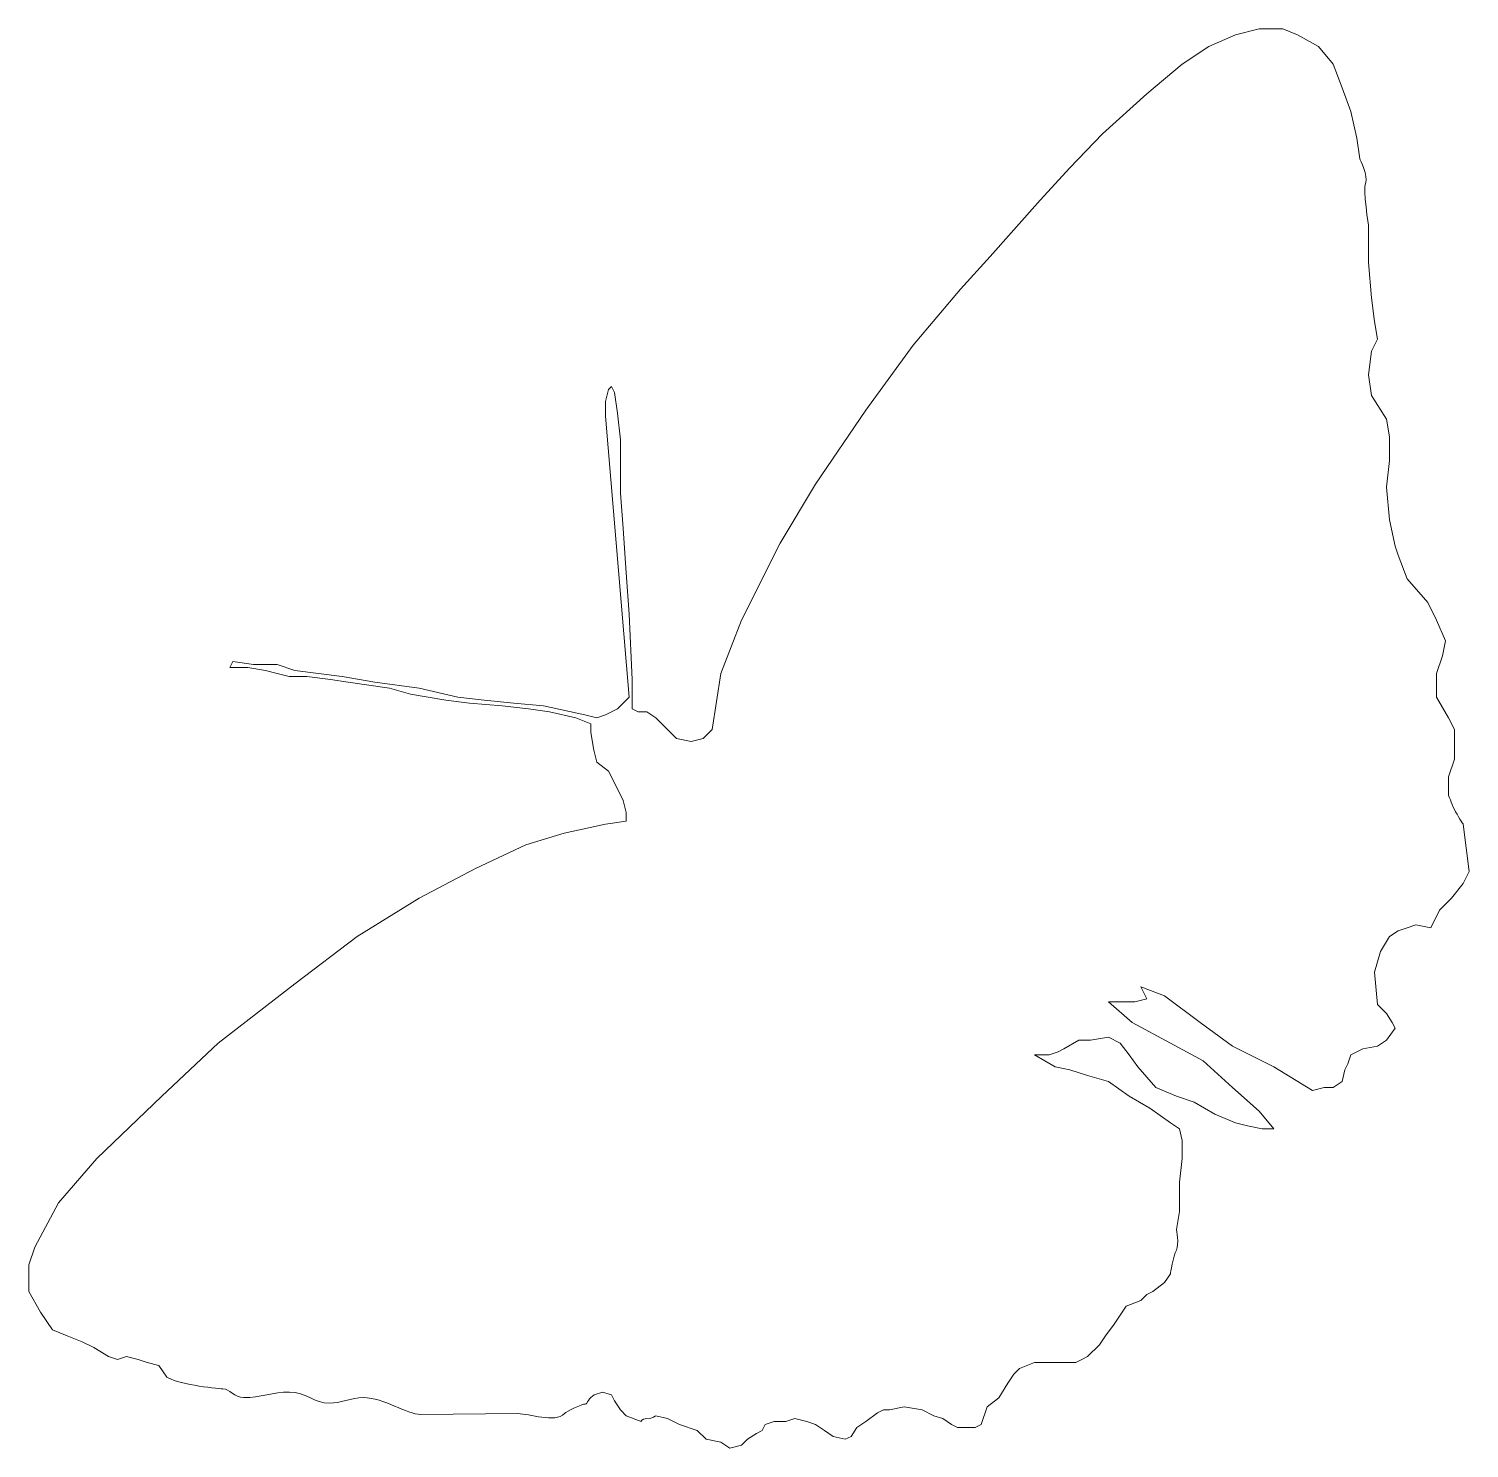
# Model space of a CAD drawing. Header units: centimetres. Extents: x -8.6 to 8.6, y -8.5 to 8.5.
import ezdxf

# ---------------------------------------------------------------- set-up
doc = ezdxf.new("R2010")
doc.units = ezdxf.units.CM
doc.header["$MEASUREMENT"] = 0
doc.layers.add('Layer 1', color=7, linetype='Continuous')

msp = doc.modelspace()

# ---------------------------------------------------------------- linework, layer by layer
at = {"layer": 'Layer 1', "lineweight": 9}
msp.add_open_spline([(-6.94244, -7.61718), (-6.94244, -7.61718), (-7.03795, -7.47873), (-7.03795, -7.47873), (-7.03795, -7.47873), (-7.03795, -7.47873), (-7.17906, -7.44346), (-7.17906, -7.44346), (-7.17906, -7.44346), (-7.17906, -7.44346), (-7.2849, -7.40819), (-7.2849, -7.40819), (-7.2849, -7.40819), (-7.2849, -7.40819), (-7.42601, -7.37289), (-7.42601, -7.37289), (-7.42601, -7.37289), (-7.42601, -7.37289), (-7.53184, -7.40819), (-7.53184, -7.40819), (-7.53184, -7.40819), (-7.53184, -7.40819), (-7.63768, -7.37289), (-7.63768, -7.37289), (-7.63768, -7.37289), (-7.63768, -7.37289), (-7.81407, -7.26707), (-7.81407, -7.26707), (-7.81407, -7.26707), (-7.81407, -7.26707), (-7.95518, -7.19651), (-7.95518, -7.19651), (-7.95518, -7.19651), (-7.95518, -7.19651), (-8.13157, -7.12596), (-8.13157, -7.12596), (-8.13157, -7.12596), (-8.13157, -7.12596), (-8.30796, -7.0554), (-8.30796, -7.0554), (-8.30796, -7.0554), (-8.30796, -7.0554), (-8.44906, -6.84374), (-8.44906, -6.84374), (-8.44906, -6.84374), (-8.44906, -6.84374), (-8.59017, -6.59679), (-8.59017, -6.59679), (-8.59017, -6.59679), (-8.59017, -6.59679), (-8.59017, -6.27929), (-8.59017, -6.27929), (-8.59017, -6.27929), (-8.59017, -6.27929), (-8.51963, -6.06763), (-8.51963, -6.06763), (-8.51963, -6.06763), (-8.51963, -6.06763), (-8.23739, -5.53845), (-8.23739, -5.53845), (-8.23739, -5.53845), (-8.23739, -5.53845), (-7.77879, -5.0093), (-7.77879, -5.0093), (-7.77879, -5.0093), (-7.77879, -5.0093), (-7.00267, -4.26846), (-7.00267, -4.26846), (-7.00267, -4.26846), (-7.00267, -4.26846), (-6.3324, -3.63345), (-6.3324, -3.63345), (-6.3324, -3.63345), (-6.3324, -3.63345), (-5.41517, -2.92791), (-5.41517, -2.92791), (-5.41517, -2.92791), (-5.41517, -2.92791), (-4.67434, -2.36346), (-4.67434, -2.36346), (-4.67434, -2.36346), (-4.67434, -2.36346), (-3.93352, -1.90485), (-3.93352, -1.90485), (-3.93352, -1.90485), (-3.93352, -1.90485), (-3.26323, -1.55206), (-3.26323, -1.55206), (-3.26323, -1.55206), (-3.26323, -1.55206), (-2.66352, -1.26984), (-2.66352, -1.26984), (-2.66352, -1.26984), (-2.66352, -1.26984), (-2.20489, -1.12874), (-2.20489, -1.12874), (-2.20489, -1.12874), (-2.20489, -1.12874), (-1.71101, -1.0229), (-1.71101, -1.0229), (-1.71101, -1.0229), (-1.71101, -1.0229), (-1.46406, -0.98763), (-1.46406, -0.98763), (-1.46406, -0.98763), (-1.46406, -0.98763), (-1.46406, -0.88179), (-1.46406, -0.88179), (-1.46406, -0.88179), (-1.46406, -0.88179), (-1.49934, -0.74068), (-1.49934, -0.74068), (-1.49934, -0.74068), (-1.49934, -0.74068), (-1.5699, -0.59957), (-1.5699, -0.59957), (-1.5699, -0.59957), (-1.5699, -0.59957), (-1.67573, -0.38791), (-1.67573, -0.38791), (-1.67573, -0.38791), (-1.67573, -0.38791), (-1.81684, -0.28207), (-1.81684, -0.28207), (-1.81684, -0.28207), (-1.81684, -0.28207), (-1.85212, -0.14096), (-1.85212, -0.14096), (-1.85212, -0.14096), (-1.85212, -0.14096), (-1.8874, 0.0707), (-1.8874, 0.0707), (-1.8874, 0.0707), (-1.8874, 0.0707), (-1.8874, 0.17654), (-1.8874, 0.17654), (-1.8874, 0.17654), (-1.8874, 0.17654), (-2.06379, 0.24711), (-2.06379, 0.24711), (-2.06379, 0.24711), (-2.06379, 0.24711), (-2.38128, 0.31765), (-2.38128, 0.31765), (-2.38128, 0.31765), (-2.38128, 0.31765), (-2.62824, 0.35293), (-2.62824, 0.35293), (-2.62824, 0.35293), (-2.62824, 0.35293), (-2.94573, 0.38822), (-2.94573, 0.38822), (-2.94573, 0.38822), (-2.94573, 0.38822), (-3.33379, 0.42349), (-3.33379, 0.42349), (-3.33379, 0.42349), (-3.33379, 0.42349), (-3.616, 0.45877), (-3.616, 0.45877), (-3.616, 0.45877), (-3.616, 0.45877), (-3.82767, 0.49404), (-3.82767, 0.49404), (-3.82767, 0.49404), (-3.82767, 0.49404), (-4.03934, 0.52933), (-4.03934, 0.52933), (-4.03934, 0.52933), (-4.03934, 0.52933), (-4.2863, 0.59988), (-4.2863, 0.59988), (-4.2863, 0.59988), (-4.2863, 0.59988), (-4.53323, 0.63515), (-4.53323, 0.63515), (-4.53323, 0.63515), (-4.53323, 0.63515), (-4.78018, 0.67042), (-4.78018, 0.67042), (-4.78018, 0.67042), (-4.78018, 0.67042), (-4.99185, 0.70572), (-4.99185, 0.70572), (-4.99185, 0.70572), (-4.99185, 0.70572), (-5.27407, 0.74099), (-5.27407, 0.74099), (-5.27407, 0.74099), (-5.27407, 0.74099), (-5.48574, 0.74099), (-5.48574, 0.74099), (-5.48574, 0.74099), (-5.48574, 0.74099), (-5.62684, 0.77626), (-5.62684, 0.77626), (-5.62684, 0.77626), (-5.62684, 0.77626), (-5.76795, 0.81154), (-5.76795, 0.81154), (-5.76795, 0.81154), (-5.76795, 0.81154), (-5.97962, 0.84683), (-5.97962, 0.84683), (-5.97962, 0.84683), (-5.97962, 0.84683), (-6.19129, 0.84683), (-6.19129, 0.84683), (-6.19129, 0.84683), (-6.19129, 0.84683), (-6.15601, 0.91738), (-6.15601, 0.91738), (-6.15601, 0.91738), (-6.15601, 0.91738), (-5.90906, 0.8821), (-5.90906, 0.8821), (-5.90906, 0.8821), (-5.90906, 0.8821), (-5.62684, 0.8821), (-5.62684, 0.8821), (-5.62684, 0.8821), (-5.62684, 0.8821), (-5.41517, 0.81154), (-5.41517, 0.81154), (-5.41517, 0.81154), (-5.41517, 0.81154), (-5.13296, 0.77626), (-5.13296, 0.77626), (-5.13296, 0.77626), (-5.13296, 0.77626), (-4.85073, 0.74099), (-4.85073, 0.74099), (-4.85073, 0.74099), (-4.85073, 0.74099), (-4.46269, 0.67042), (-4.46269, 0.67042), (-4.46269, 0.67042), (-4.46269, 0.67042), (-3.93352, 0.59988), (-3.93352, 0.59988), (-3.93352, 0.59988), (-3.93352, 0.59988), (-3.4749, 0.49404), (-3.4749, 0.49404), (-3.4749, 0.49404), (-3.4749, 0.49404), (-3.1574, 0.45877), (-3.1574, 0.45877), (-3.1574, 0.45877), (-3.1574, 0.45877), (-2.80462, 0.42349), (-2.80462, 0.42349), (-2.80462, 0.42349), (-2.80462, 0.42349), (-2.45185, 0.38822), (-2.45185, 0.38822), (-2.45185, 0.38822), (-2.45185, 0.38822), (-1.95796, 0.28238), (-1.95796, 0.28238), (-1.95796, 0.28238), (-1.95796, 0.28238), (-1.81684, 0.24711), (-1.81684, 0.24711), (-1.81684, 0.24711), (-1.81684, 0.24711), (-1.71101, 0.28238), (-1.71101, 0.28238), (-1.71101, 0.28238), (-1.71101, 0.28238), (-1.5699, 0.35293), (-1.5699, 0.35293), (-1.5699, 0.35293), (-1.5699, 0.35293), (-1.4288, 0.49404), (-1.4288, 0.49404), (-1.4288, 0.49404), (-1.4288, 0.49404), (-1.71101, 3.84543), (-1.71101, 3.84543), (-1.71101, 3.84543), (-1.71101, 3.84543), (-1.71101, 4.02181), (-1.71101, 4.02181), (-1.71101, 4.02181), (-1.71101, 4.02181), (-1.67573, 4.16293), (-1.67573, 4.16293), (-1.67573, 4.16293), (-1.67573, 4.16293), (-1.64045, 4.1982), (-1.64045, 4.1982), (-1.64045, 4.1982), (-1.64045, 4.1982), (-1.60518, 4.12765), (-1.60518, 4.12765), (-1.60518, 4.12765), (-1.60518, 4.12765), (-1.5699, 3.8807), (-1.5699, 3.8807), (-1.5699, 3.8807), (-1.5699, 3.8807), (-1.53462, 3.5632), (-1.53462, 3.5632), (-1.53462, 3.5632), (-1.53462, 3.5632), (-1.53462, 2.92821), (-1.53462, 2.92821), (-1.53462, 2.92821), (-1.53462, 2.92821), (-1.49934, 2.50487), (-1.49934, 2.50487), (-1.49934, 2.50487), (-1.49934, 2.50487), (-1.46406, 1.9757), (-1.46406, 1.9757), (-1.46406, 1.9757), (-1.46406, 1.9757), (-1.4288, 1.48181), (-1.4288, 1.48181), (-1.4288, 1.48181), (-1.4288, 1.48181), (-1.39351, 0.70571), (-1.39351, 0.70571), (-1.39351, 0.70571), (-1.39351, 0.70571), (-1.39351, 0.35292), (-1.39351, 0.35292), (-1.39351, 0.35292), (-1.39351, 0.35292), (-1.32295, 0.31764), (-1.32295, 0.31764), (-1.32295, 0.31764), (-1.32295, 0.31764), (-1.21713, 0.31764), (-1.21713, 0.31764), (-1.21713, 0.31764), (-1.21713, 0.31764), (-1.11128, 0.2471), (-1.11128, 0.2471), (-1.11128, 0.2471), (-1.11128, 0.2471), (-1.00546, 0.14126), (-1.00546, 0.14126), (-1.00546, 0.14126), (-1.00546, 0.14126), (-0.86435, 0.00015), (-0.86435, 0.00015), (-0.86435, 0.00015), (-0.86435, 0.00015), (-0.68796, -0.03513), (-0.68796, -0.03513), (-0.68796, -0.03513), (-0.68796, -0.03513), (-0.54685, 0.00015), (-0.54685, 0.00015), (-0.54685, 0.00015), (-0.54685, 0.00015), (-0.44101, 0.10598), (-0.44101, 0.10598), (-0.44101, 0.10598), (-0.44101, 0.10598), (-0.33518, 0.77625), (-0.33518, 0.77625), (-0.33518, 0.77625), (-0.33518, 0.77625), (-0.08823, 1.41125), (-0.08823, 1.41125), (-0.08823, 1.41125), (-0.08823, 1.41125), (0.37037, 2.32849), (0.37037, 2.32849), (0.37037, 2.32849), (0.37037, 2.32849), (0.79371, 3.03403), (0.79371, 3.03403), (0.79371, 3.03403), (0.79371, 3.03403), (1.39344, 3.91597), (1.39344, 3.91597), (1.39344, 3.91597), (1.39344, 3.91597), (1.95787, 4.69208), (1.95787, 4.69208), (1.95787, 4.69208), (1.95787, 4.69208), (2.52232, 5.36237), (2.52232, 5.36237), (2.52232, 5.36237), (2.52232, 5.36237), (2.8751, 5.75041), (2.8751, 5.75041), (2.8751, 5.75041), (2.8751, 5.75041), (3.15733, 6.06793), (3.15733, 6.06793), (3.15733, 6.06793), (3.15733, 6.06793), (3.47483, 6.4207), (3.47483, 6.4207), (3.47483, 6.4207), (3.47483, 6.4207), (3.8276, 6.80876), (3.8276, 6.80876), (3.8276, 6.80876), (3.8276, 6.80876), (4.21566, 7.21444), (4.21566, 7.21444), (4.21566, 7.21444), (4.21566, 7.21444), (4.74483, 7.69069), (4.74483, 7.69069), (4.74483, 7.69069), (4.74483, 7.69069), (5.16815, 8.04348), (5.16815, 8.04348), (5.16815, 8.04348), (5.16815, 8.04348), (5.48566, 8.25514), (5.48566, 8.25514), (5.48566, 8.25514), (5.48566, 8.25514), (5.80316, 8.39625), (5.80316, 8.39625), (5.80316, 8.39625), (5.80316, 8.39625), (6.08537, 8.46682), (6.08537, 8.46682), (6.08537, 8.46682), (6.08537, 8.46682), (6.36761, 8.46682), (6.36761, 8.46682), (6.36761, 8.46682), (6.36761, 8.46682), (6.544, 8.39625), (6.544, 8.39625), (6.544, 8.39625), (6.544, 8.39625), (6.79093, 8.25514), (6.79093, 8.25514), (6.79093, 8.25514), (6.79093, 8.25514), (6.96732, 8.04348), (6.96732, 8.04348), (6.96732, 8.04348), (6.96732, 8.04348), (7.07316, 7.76126), (7.07316, 7.76126), (7.07316, 7.76126), (7.07316, 7.76126), (7.17899, 7.47903), (7.17899, 7.47903), (7.17899, 7.47903), (7.17899, 7.47903), (7.24955, 7.16154), (7.24955, 7.16154), (7.24955, 7.16154), (7.24955, 7.16154), (7.28481, 6.91458), (7.28481, 6.91458), (7.28481, 6.91458), (7.28481, 6.91458), (7.39066, 6.70293), (7.35538, 6.63236), (7.35538, 6.63236), (7.32009, 6.5618), (7.39066, 6.1032), (7.39066, 6.1032), (7.39066, 6.1032), (7.39066, 6.1032), (7.39066, 5.67987), (7.39066, 5.67987), (7.39066, 5.67987), (7.39066, 5.67987), (7.42594, 5.25653), (7.42594, 5.25653), (7.42594, 5.25653), (7.42594, 5.25653), (7.4612, 4.97431), (7.4612, 4.97431), (7.4612, 4.97431), (7.4612, 4.97431), (7.49648, 4.76265), (7.49648, 4.76265), (7.49648, 4.76265), (7.49648, 4.76265), (7.42594, 4.62154), (7.42594, 4.62154), (7.42594, 4.62154), (7.42594, 4.62154), (7.39066, 4.33931), (7.39066, 4.33931), (7.39066, 4.33931), (7.39066, 4.33931), (7.42594, 4.09236), (7.42594, 4.09236), (7.42594, 4.09236), (7.42594, 4.09236), (7.60233, 3.81014), (7.60233, 3.81014), (7.60233, 3.81014), (7.60233, 3.81014), (7.63759, 3.59848), (7.63759, 3.59848), (7.63759, 3.59848), (7.63759, 3.59848), (7.63759, 3.31625), (7.63759, 3.31625), (7.63759, 3.31625), (7.63759, 3.31625), (7.60233, 2.99876), (7.60233, 2.99876), (7.60233, 2.99876), (7.60233, 2.99876), (7.63759, 2.61069), (7.63759, 2.61069), (7.63759, 2.61069), (7.63759, 2.61069), (7.70815, 2.29319), (7.70815, 2.29319), (7.70815, 2.29319), (7.70815, 2.29319), (7.74344, 2.18737), (7.74344, 2.18737), (7.74344, 2.18737), (7.74344, 2.18737), (7.84926, 1.90515), (7.84926, 1.90515), (7.84926, 1.90515), (7.84926, 1.90515), (8.09621, 1.62293), (8.09621, 1.62293), (8.09621, 1.62293), (8.09621, 1.62293), (8.20204, 1.41125), (8.20204, 1.41125), (8.20204, 1.41125), (8.20204, 1.41125), (8.30788, 1.16432), (8.30788, 1.16432), (8.30788, 1.16432), (8.30788, 1.16432), (8.2726, 0.98793), (8.2726, 0.98793), (8.2726, 0.98793), (8.2726, 0.98793), (8.20204, 0.77625), (8.20204, 0.77625), (8.20204, 0.77625), (8.20204, 0.77625), (8.20204, 0.49403), (8.20204, 0.49403), (8.20204, 0.49403), (8.20204, 0.49403), (8.34315, 0.2471), (8.34315, 0.2471), (8.34315, 0.2471), (8.34315, 0.2471), (8.41371, 0.10598), (8.41371, 0.10598), (8.41371, 0.10598), (8.41371, 0.10598), (8.41371, -0.0704), (8.41371, -0.0704), (8.41371, -0.0704), (8.41371, -0.0704), (8.41371, -0.24681), (8.41371, -0.24681), (8.41371, -0.24681), (8.41371, -0.24681), (8.34315, -0.45846), (8.34315, -0.45846), (8.34315, -0.45846), (8.34315, -0.45846), (8.34315, -0.67012), (8.34315, -0.67012), (8.34315, -0.67012), (8.34315, -0.67012), (8.37843, -0.77596), (8.41371, -0.84653), (8.41371, -0.84653), (8.44899, -0.91709), (8.51953, -1.02291), (8.51953, -1.02291), (8.51953, -1.02291), (8.51953, -1.02291), (8.55482, -1.30514), (8.55482, -1.30514), (8.55482, -1.30514), (8.55482, -1.30514), (8.5901, -1.58736), (8.5901, -1.58736), (8.5901, -1.58736), (8.5901, -1.58736), (8.51953, -1.72847), (8.51953, -1.72847), (8.51953, -1.72847), (8.51953, -1.72847), (8.37843, -1.90486), (8.37843, -1.90486), (8.37843, -1.90486), (8.37843, -1.90486), (8.23732, -2.04597), (8.23732, -2.04597), (8.23732, -2.04597), (8.23732, -2.04597), (8.13149, -2.25763), (8.13149, -2.25763), (8.13149, -2.25763), (8.13149, -2.25763), (7.95511, -2.22236), (7.95511, -2.22236), (7.95511, -2.22236), (7.95511, -2.22236), (7.84926, -2.25763), (7.84926, -2.25763), (7.84926, -2.25763), (7.84926, -2.25763), (7.74344, -2.2929), (7.74344, -2.2929), (7.74344, -2.2929), (7.74344, -2.2929), (7.63759, -2.36347), (7.63759, -2.36347), (7.63759, -2.36347), (7.63759, -2.36347), (7.53176, -2.53985), (7.53176, -2.53985), (7.53176, -2.53985), (7.53176, -2.53985), (7.4612, -2.78681), (7.4612, -2.78681), (7.4612, -2.78681), (7.4612, -2.78681), (7.49648, -3.17485), (7.49648, -3.17485), (7.49648, -3.17485), (7.49648, -3.17485), (7.60233, -3.28069), (7.60233, -3.28069), (7.60233, -3.28069), (7.60233, -3.28069), (7.67287, -3.38653), (7.67287, -3.38653), (7.67287, -3.38653), (7.67287, -3.38653), (7.70815, -3.45707), (7.70815, -3.45707), (7.70815, -3.45707), (7.70815, -3.45707), (7.60233, -3.59819), (7.60233, -3.59819), (7.60233, -3.59819), (7.60233, -3.59819), (7.49648, -3.66875), (7.49648, -3.66875), (7.49648, -3.66875), (7.49648, -3.66875), (7.32009, -3.70402), (7.32009, -3.70402), (7.32009, -3.70402), (7.32009, -3.70402), (7.24955, -3.7393), (7.24955, -3.7393), (7.24955, -3.7393), (7.24955, -3.7393), (7.17899, -3.77457), (7.17899, -3.77457), (7.17899, -3.77457), (7.17899, -3.77457), (7.14371, -3.88041), (7.14371, -3.88041), (7.14371, -3.88041), (7.14371, -3.88041), (7.10842, -3.95096), (7.10842, -3.95096), (7.10842, -3.95096), (7.10842, -3.95096), (7.07316, -4.09207), (7.07316, -4.09207), (7.07316, -4.09207), (7.07316, -4.09207), (6.96732, -4.16263), (6.96732, -4.16263), (6.96732, -4.16263), (6.96732, -4.16263), (6.86149, -4.16263), (6.86149, -4.16263), (6.86149, -4.16263), (6.86149, -4.16263), (6.72038, -4.19791), (6.72038, -4.19791), (6.72038, -4.19791), (6.72038, -4.19791), (6.26176, -3.91568), (6.26176, -3.91568), (6.26176, -3.91568), (6.26176, -3.91568), (5.76788, -3.66875), (5.76788, -3.66875), (5.76788, -3.66875), (5.76788, -3.66875), (5.37982, -3.38653), (5.37982, -3.38653), (5.37982, -3.38653), (5.37982, -3.38653), (4.9565, -3.06903), (4.9565, -3.06903), (4.9565, -3.06903), (4.9565, -3.06903), (4.67426, -2.96319), (4.67426, -2.96319), (4.67426, -2.96319), (4.67426, -2.96319), (4.74483, -3.1043), (4.74483, -3.1043), (4.74483, -3.1043), (4.74483, -3.1043), (4.6037, -3.13958), (4.6037, -3.13958), (4.6037, -3.13958), (4.6037, -3.13958), (4.28621, -3.13958), (4.28621, -3.13958), (4.28621, -3.13958), (4.28621, -3.13958), (4.56844, -3.38653), (4.56844, -3.38653), (4.56844, -3.38653), (4.56844, -3.38653), (5.02704, -3.63346), (5.02704, -3.63346), (5.02704, -3.63346), (5.02704, -3.63346), (5.4151, -3.84514), (5.4151, -3.84514), (5.4151, -3.84514), (5.4151, -3.84514), (5.76788, -4.16263), (5.76788, -4.16263), (5.76788, -4.16263), (5.76788, -4.16263), (6.08537, -4.44486), (6.08537, -4.44486), (6.08537, -4.44486), (6.08537, -4.44486), (6.26176, -4.65652), (6.26176, -4.65652), (6.26176, -4.65652), (6.26176, -4.65652), (6.12066, -4.65652), (6.12066, -4.65652), (6.12066, -4.65652), (6.12066, -4.65652), (5.94427, -4.62124), (5.94427, -4.62124), (5.94427, -4.62124), (5.94427, -4.62124), (5.80316, -4.58597), (5.80316, -4.58597), (5.80316, -4.58597), (5.80316, -4.58597), (5.55621, -4.48013), (5.55621, -4.48013), (5.55621, -4.48013), (5.55621, -4.48013), (5.30928, -4.33902), (5.30928, -4.33902), (5.30928, -4.33902), (5.30928, -4.33902), (5.0976, -4.26847), (5.0976, -4.26847), (5.0976, -4.26847), (5.0976, -4.26847), (4.85065, -4.16263), (4.85065, -4.16263), (4.85065, -4.16263), (4.85065, -4.16263), (4.63898, -3.91568), (4.63898, -3.91568), (4.63898, -3.91568), (4.63898, -3.91568), (4.53316, -3.77457), (4.53316, -3.77457), (4.53316, -3.77457), (4.53316, -3.77457), (4.42731, -3.63346), (4.42731, -3.63346), (4.42731, -3.63346), (4.42731, -3.63346), (4.28621, -3.56291), (4.28621, -3.56291), (4.28621, -3.56291), (4.28621, -3.56291), (4.07453, -3.59819), (4.07453, -3.59819), (4.07453, -3.59819), (4.07453, -3.59819), (3.93343, -3.59819), (3.93343, -3.59819), (3.93343, -3.59819), (3.93343, -3.59819), (3.75704, -3.70402), (3.75704, -3.70402), (3.75704, -3.70402), (3.75704, -3.70402), (3.6865, -3.7393), (3.6865, -3.7393), (3.6865, -3.7393), (3.6865, -3.7393), (3.58065, -3.77457), (3.58065, -3.77457), (3.58065, -3.77457), (3.58065, -3.77457), (3.40426, -3.77457), (3.40426, -3.77457), (3.40426, -3.77457), (3.40426, -3.77457), (3.65121, -3.91568), (3.65121, -3.91568), (3.65121, -3.91568), (3.65121, -3.91568), (3.8276, -3.95096), (3.8276, -3.95096), (3.8276, -3.95096), (3.8276, -3.95096), (4.03927, -4.02152), (4.03927, -4.02152), (4.03927, -4.02152), (4.03927, -4.02152), (4.28621, -4.09207), (4.28621, -4.09207), (4.28621, -4.09207), (4.28621, -4.09207), (4.53316, -4.26847), (4.53316, -4.26847), (4.53316, -4.26847), (4.53316, -4.26847), (4.78011, -4.40957), (4.78011, -4.40957), (4.78011, -4.40957), (4.78011, -4.40957), (5.02704, -4.58597), (5.02704, -4.58597), (5.02704, -4.58597), (5.02704, -4.58597), (5.13289, -4.65652), (5.13289, -4.65652), (5.13289, -4.65652), (5.13289, -4.65652), (5.16815, -4.79763), (5.16815, -4.79763), (5.16815, -4.79763), (5.16815, -4.79763), (5.16815, -5.00931), (5.16815, -5.00931), (5.16815, -5.00931), (5.16815, -5.00931), (5.13289, -5.29151), (5.13289, -5.29151), (5.13289, -5.29151), (5.13289, -5.29151), (5.13289, -5.6443), (5.13289, -5.6443), (5.13289, -5.6443), (5.13289, -5.6443), (5.0976, -5.85596), (5.0976, -5.85596), (5.0976, -5.85596), (5.0976, -5.85596), (5.13289, -6.03235), (5.0976, -6.10291), (5.0976, -6.10291), (5.06232, -6.17348), (5.02704, -6.38514), (5.02704, -6.38514), (5.02704, -6.38514), (5.02704, -6.38514), (4.9565, -6.49096), (4.9565, -6.49096), (4.9565, -6.49096), (4.9565, -6.49096), (4.81537, -6.5968), (4.81537, -6.5968), (4.81537, -6.5968), (4.81537, -6.5968), (4.74483, -6.63207), (4.74483, -6.63207), (4.74483, -6.63207), (4.74483, -6.63207), (4.67426, -6.70263), (4.67426, -6.70263), (4.67426, -6.70263), (4.67426, -6.70263), (4.49788, -6.77318), (4.49788, -6.77318), (4.49788, -6.77318), (4.49788, -6.77318), (4.42731, -6.87902), (4.42731, -6.87902), (4.42731, -6.87902), (4.42731, -6.87902), (4.35677, -6.98486), (4.35677, -6.98486), (4.35677, -6.98486), (4.35677, -6.98486), (4.25092, -7.12597), (4.25092, -7.12597), (4.25092, -7.12597), (4.25092, -7.12597), (4.18038, -7.23179), (4.18038, -7.23179), (4.18038, -7.23179), (4.18038, -7.23179), (4.03927, -7.3729), (4.03927, -7.3729), (4.03927, -7.3729), (4.03927, -7.3729), (3.96871, -7.4082), (3.96871, -7.4082), (3.96871, -7.4082), (3.96871, -7.4082), (3.89815, -7.44347), (3.89815, -7.44347), (3.89815, -7.44347), (3.89815, -7.44347), (3.79232, -7.44347), (3.79232, -7.44347), (3.79232, -7.44347), (3.79232, -7.44347), (3.6865, -7.44347), (3.6865, -7.44347), (3.6865, -7.44347), (3.6865, -7.44347), (3.58065, -7.44347), (3.58065, -7.44347), (3.58065, -7.44347), (3.58065, -7.44347), (3.47483, -7.44347), (3.47483, -7.44347), (3.47483, -7.44347), (3.47483, -7.44347), (3.40426, -7.44347), (3.40426, -7.44347), (3.40426, -7.44347), (3.40426, -7.44347), (3.22787, -7.51402), (3.22787, -7.51402), (3.22787, -7.51402), (3.22787, -7.51402), (3.15733, -7.58458), (3.15733, -7.58458), (3.15733, -7.58458), (3.15733, -7.58458), (3.08677, -7.6904), (3.08677, -7.6904), (3.08677, -7.6904), (3.08677, -7.6904), (2.98094, -7.8668), (2.98094, -7.8668), (2.98094, -7.8668), (2.98094, -7.8668), (2.83981, -7.97263), (2.83981, -7.97263), (2.83981, -7.97263), (2.83981, -7.97263), (2.76927, -8.1843), (2.76927, -8.1843), (2.76927, -8.1843), (2.76927, -8.1843), (2.69871, -8.21958), (2.69871, -8.21958), (2.69871, -8.21958), (2.69871, -8.21958), (2.59288, -8.21958), (2.59288, -8.21958), (2.59288, -8.21958), (2.59288, -8.21958), (2.48704, -8.21958), (2.48704, -8.21958), (2.48704, -8.21958), (2.48704, -8.21958), (2.41649, -8.1843), (2.41649, -8.1843), (2.41649, -8.1843), (2.41649, -8.1843), (2.31065, -8.11374), (2.31065, -8.11374), (2.31065, -8.11374), (2.31065, -8.11374), (2.20482, -8.07846), (2.20482, -8.07846), (2.20482, -8.07846), (2.20482, -8.07846), (2.06372, -8.00792), (2.06372, -8.00792), (2.06372, -8.00792), (2.06372, -8.00792), (1.85205, -7.97263), (1.85205, -7.97263), (1.85205, -7.97263), (1.85205, -7.97263), (1.67566, -8.00792), (1.67566, -8.00792), (1.67566, -8.00792), (1.67566, -8.00792), (1.60509, -8.00792), (1.60509, -8.00792), (1.60509, -8.00792), (1.60509, -8.00792), (1.53455, -8.04319), (1.53455, -8.04319), (1.53455, -8.04319), (1.53455, -8.04319), (1.39344, -8.14903), (1.39344, -8.14903), (1.39344, -8.14903), (1.39344, -8.14903), (1.2876, -8.21958), (1.2876, -8.21958), (1.2876, -8.21958), (1.2876, -8.21958), (1.21705, -8.32541), (1.21705, -8.32541), (1.21705, -8.32541), (1.21705, -8.32541), (1.14649, -8.36069), (1.14649, -8.36069), (1.14649, -8.36069), (1.14649, -8.36069), (1.00538, -8.32541), (1.00538, -8.32541), (1.00538, -8.32541), (1.00538, -8.32541), (0.89954, -8.25485), (0.89954, -8.25485), (0.89954, -8.25485), (0.89954, -8.25485), (0.79371, -8.1843), (0.79371, -8.1843), (0.79371, -8.1843), (0.79371, -8.1843), (0.68787, -8.14903), (0.68787, -8.14903), (0.68787, -8.14903), (0.68787, -8.14903), (0.54676, -8.11374), (0.54676, -8.11374), (0.54676, -8.11374), (0.54676, -8.11374), (0.44094, -8.14903), (0.44094, -8.14903), (0.44094, -8.14903), (0.44094, -8.14903), (0.29983, -8.14903), (0.29983, -8.14903), (0.29983, -8.14903), (0.29983, -8.14903), (0.19398, -8.1843), (0.19398, -8.1843), (0.19398, -8.1843), (0.19398, -8.1843), (0.1587, -8.25485), (0.1587, -8.25485), (0.1587, -8.25485), (0.1587, -8.25485), (0.08816, -8.29012), (0.08816, -8.29012), (0.08816, -8.29012), (0.08816, -8.29012), (-0.01769, -8.36069), (-0.01769, -8.36069), (-0.01769, -8.36069), (-0.01769, -8.36069), (-0.08823, -8.43124), (-0.08823, -8.43124), (-0.08823, -8.43124), (-0.08823, -8.43124), (-0.22934, -8.46653), (-0.22934, -8.46653), (-0.22934, -8.46653), (-0.22934, -8.46653), (-0.33518, -8.39596), (-0.33518, -8.39596), (-0.33518, -8.39596), (-0.33518, -8.39596), (-0.51157, -8.36069), (-0.51157, -8.36069), (-0.51157, -8.36069), (-0.51157, -8.36069), (-0.6174, -8.25485), (-0.6174, -8.25485), (-0.6174, -8.25485), (-0.6174, -8.25485), (-0.82907, -8.1843), (-0.82907, -8.1843), (-0.82907, -8.1843), (-0.82907, -8.1843), (-0.97017, -8.11374), (-0.97017, -8.11374), (-0.97017, -8.11374), (-0.97017, -8.11374), (-1.11128, -8.07846), (-1.11128, -8.07846), (-1.11128, -8.07846), (-1.11128, -8.07846), (-1.14656, -8.11374), (-1.21713, -8.11374), (-1.21713, -8.11374), (-1.28769, -8.11374), (-1.28767, -8.14903), (-1.28767, -8.14903), (-1.28767, -8.14903), (-1.28767, -8.14903), (-1.46406, -8.07846), (-1.46406, -8.07846), (-1.46406, -8.07846), (-1.46406, -8.07846), (-1.53462, -8.00792), (-1.53462, -8.00792), (-1.53462, -8.00792), (-1.53462, -8.00792), (-1.60518, -7.90208), (-1.60518, -7.90208), (-1.60518, -7.90208), (-1.60518, -7.90208), (-1.64045, -7.83151), (-1.64045, -7.83151), (-1.64045, -7.83151), (-1.64045, -7.83151), (-1.74629, -7.79624), (-1.74629, -7.79624), (-1.74629, -7.79624), (-1.74629, -7.79624), (-1.84502, -7.83019), (-1.84502, -7.83019), (-1.84502, -7.83019), (-1.91337, -7.86203), (-1.92787, -7.94051), (-1.95288, -7.93957), (-1.95288, -7.93957), (-1.99109, -7.93814), (-2.17276, -8.02561), (-2.20144, -8.05429), (-2.20144, -8.05429), (-2.31616, -8.16901), (-2.62208, -8.05429), (-2.75592, -8.05429), (-2.75592, -8.05429), (-2.75592, -8.05429), (-3.91268, -8.06385), (-3.91268, -8.06385), (-3.91268, -8.06385), (-4.08476, -8.06385), (-4.35244, -7.86309), (-4.601, -7.86309), (-4.601, -7.86309), (-4.7444, -7.86309), (-4.87824, -7.93001), (-5.00252, -7.93001), (-5.00252, -7.93001), (-5.18416, -7.93001), (-5.28932, -7.79617), (-5.48052, -7.79617), (-5.48052, -7.79617), (-5.67172, -7.79617), (-5.83424, -7.86309), (-6.02544, -7.86309), (-6.02544, -7.86309), (-6.14016, -7.86309), (-6.19752, -7.75793), (-6.274, -7.75793), (-6.274, -7.75793), (-6.3696, -7.75793), (-6.85716, -7.69101), (-6.94244, -7.61719), (-6.94244, -7.61719), (-6.94244, -7.61719), (-6.94244, -7.61718), (-6.94244, -7.61718)], degree=3, knots=[0, 0, 0, 0, 0.00337838, 0.00337838, 0.00337838, 0.00337838, 0.00675676, 0.00675676, 0.00675676, 0.00675676, 0.01013514, 0.01013514, 0.01013514, 0.01013514, 0.01351351, 0.01351351, 0.01351351, 0.01351351, 0.01689189, 0.01689189, 0.01689189, 0.01689189, 0.02027027, 0.02027027, 0.02027027, 0.02027027, 0.02364865, 0.02364865, 0.02364865, 0.02364865, 0.02702703, 0.02702703, 0.02702703, 0.02702703, 0.03040541, 0.03040541, 0.03040541, 0.03040541, 0.03378378, 0.03378378, 0.03378378, 0.03378378, 0.03716216, 0.03716216, 0.03716216, 0.03716216, 0.04054054, 0.04054054, 0.04054054, 0.04054054, 0.04391892, 0.04391892, 0.04391892, 0.04391892, 0.0472973, 0.0472973, 0.0472973, 0.0472973, 0.05067568, 0.05067568, 0.05067568, 0.05067568, 0.05405405, 0.05405405, 0.05405405, 0.05405405, 0.05743243, 0.05743243, 0.05743243, 0.05743243, 0.06081081, 0.06081081, 0.06081081, 0.06081081, 0.06418919, 0.06418919, 0.06418919, 0.06418919, 0.06756757, 0.06756757, 0.06756757, 0.06756757, 0.07094595, 0.07094595, 0.07094595, 0.07094595, 0.07432432, 0.07432432, 0.07432432, 0.07432432, 0.0777027, 0.0777027, 0.0777027, 0.0777027, 0.08108108, 0.08108108, 0.08108108, 0.08108108, 0.08445946, 0.08445946, 0.08445946, 0.08445946, 0.08783784, 0.08783784, 0.08783784, 0.08783784, 0.09121622, 0.09121622, 0.09121622, 0.09121622, 0.09459459, 0.09459459, 0.09459459, 0.09459459, 0.09797297, 0.09797297, 0.09797297, 0.09797297, 0.10135135, 0.10135135, 0.10135135, 0.10135135, 0.10472973, 0.10472973, 0.10472973, 0.10472973, 0.10810811, 0.10810811, 0.10810811, 0.10810811, 0.11148649, 0.11148649, 0.11148649, 0.11148649, 0.11486486, 0.11486486, 0.11486486, 0.11486486, 0.11824324, 0.11824324, 0.11824324, 0.11824324, 0.12162162, 0.12162162, 0.12162162, 0.12162162, 0.125, 0.125, 0.125, 0.125, 0.12837838, 0.12837838, 0.12837838, 0.12837838, 0.13175676, 0.13175676, 0.13175676, 0.13175676, 0.13513514, 0.13513514, 0.13513514, 0.13513514, 0.13851351, 0.13851351, 0.13851351, 0.13851351, 0.14189189, 0.14189189, 0.14189189, 0.14189189, 0.14527027, 0.14527027, 0.14527027, 0.14527027, 0.14864865, 0.14864865, 0.14864865, 0.14864865, 0.15202703, 0.15202703, 0.15202703, 0.15202703, 0.15540541, 0.15540541, 0.15540541, 0.15540541, 0.15878378, 0.15878378, 0.15878378, 0.15878378, 0.16216216, 0.16216216, 0.16216216, 0.16216216, 0.16554054, 0.16554054, 0.16554054, 0.16554054, 0.16891892, 0.16891892, 0.16891892, 0.16891892, 0.1722973, 0.1722973, 0.1722973, 0.1722973, 0.17567568, 0.17567568, 0.17567568, 0.17567568, 0.17905405, 0.17905405, 0.17905405, 0.17905405, 0.18243243, 0.18243243, 0.18243243, 0.18243243, 0.18581081, 0.18581081, 0.18581081, 0.18581081, 0.18918919, 0.18918919, 0.18918919, 0.18918919, 0.19256757, 0.19256757, 0.19256757, 0.19256757, 0.19594595, 0.19594595, 0.19594595, 0.19594595, 0.19932432, 0.19932432, 0.19932432, 0.19932432, 0.2027027, 0.2027027, 0.2027027, 0.2027027, 0.20608108, 0.20608108, 0.20608108, 0.20608108, 0.20945946, 0.20945946, 0.20945946, 0.20945946, 0.21283784, 0.21283784, 0.21283784, 0.21283784, 0.21621622, 0.21621622, 0.21621622, 0.21621622, 0.21959459, 0.21959459, 0.21959459, 0.21959459, 0.22297297, 0.22297297, 0.22297297, 0.22297297, 0.22635135, 0.22635135, 0.22635135, 0.22635135, 0.22972973, 0.22972973, 0.22972973, 0.22972973, 0.23310811, 0.23310811, 0.23310811, 0.23310811, 0.23648649, 0.23648649, 0.23648649, 0.23648649, 0.23986486, 0.23986486, 0.23986486, 0.23986486, 0.24324324, 0.24324324, 0.24324324, 0.24324324, 0.24662162, 0.24662162, 0.24662162, 0.24662162, 0.25, 0.25, 0.25, 0.25, 0.25337838, 0.25337838, 0.25337838, 0.25337838, 0.25675676, 0.25675676, 0.25675676, 0.25675676, 0.26013514, 0.26013514, 0.26013514, 0.26013514, 0.26351351, 0.26351351, 0.26351351, 0.26351351, 0.26689189, 0.26689189, 0.26689189, 0.26689189, 0.27027027, 0.27027027, 0.27027027, 0.27027027, 0.27364865, 0.27364865, 0.27364865, 0.27364865, 0.27702703, 0.27702703, 0.27702703, 0.27702703, 0.28040541, 0.28040541, 0.28040541, 0.28040541, 0.28378378, 0.28378378, 0.28378378, 0.28378378, 0.28716216, 0.28716216, 0.28716216, 0.28716216, 0.29054054, 0.29054054, 0.29054054, 0.29054054, 0.29391892, 0.29391892, 0.29391892, 0.29391892, 0.2972973, 0.2972973, 0.2972973, 0.2972973, 0.30067568, 0.30067568, 0.30067568, 0.30067568, 0.30405405, 0.30405405, 0.30405405, 0.30405405, 0.30743243, 0.30743243, 0.30743243, 0.30743243, 0.31081081, 0.31081081, 0.31081081, 0.31081081, 0.31418919, 0.31418919, 0.31418919, 0.31418919, 0.31756757, 0.31756757, 0.31756757, 0.31756757, 0.32094595, 0.32094595, 0.32094595, 0.32094595, 0.32432432, 0.32432432, 0.32432432, 0.32432432, 0.3277027, 0.3277027, 0.3277027, 0.3277027, 0.33108108, 0.33108108, 0.33108108, 0.33108108, 0.33445946, 0.33445946, 0.33445946, 0.33445946, 0.33783784, 0.33783784, 0.33783784, 0.33783784, 0.34121622, 0.34121622, 0.34121622, 0.34121622, 0.34459459, 0.34459459, 0.34459459, 0.34459459, 0.34797297, 0.34797297, 0.34797297, 0.34797297, 0.35135135, 0.35135135, 0.35135135, 0.35135135, 0.35472973, 0.35472973, 0.35472973, 0.35472973, 0.35810811, 0.35810811, 0.35810811, 0.35810811, 0.36148649, 0.36148649, 0.36148649, 0.36148649, 0.36486486, 0.36486486, 0.36486486, 0.36486486, 0.36824324, 0.36824324, 0.36824324, 0.36824324, 0.37162162, 0.37162162, 0.37162162, 0.37162162, 0.375, 0.375, 0.375, 0.375, 0.37837838, 0.37837838, 0.37837838, 0.37837838, 0.38175676, 0.38175676, 0.38175676, 0.38175676, 0.38513514, 0.38513514, 0.38513514, 0.38513514, 0.38851351, 0.38851351, 0.38851351, 0.38851351, 0.39189189, 0.39189189, 0.39189189, 0.39189189, 0.39527027, 0.39527027, 0.39527027, 0.39527027, 0.39864865, 0.39864865, 0.39864865, 0.39864865, 0.40202703, 0.40202703, 0.40202703, 0.40202703, 0.40540541, 0.40540541, 0.40540541, 0.40540541, 0.40878378, 0.40878378, 0.40878378, 0.40878378, 0.41216216, 0.41216216, 0.41216216, 0.41216216, 0.41554054, 0.41554054, 0.41554054, 0.41554054, 0.41891892, 0.41891892, 0.41891892, 0.41891892, 0.4222973, 0.4222973, 0.4222973, 0.4222973, 0.42567568, 0.42567568, 0.42567568, 0.42567568, 0.42905405, 0.42905405, 0.42905405, 0.42905405, 0.43243243, 0.43243243, 0.43243243, 0.43243243, 0.43581081, 0.43581081, 0.43581081, 0.43581081, 0.43918919, 0.43918919, 0.43918919, 0.43918919, 0.44256757, 0.44256757, 0.44256757, 0.44256757, 0.44594595, 0.44594595, 0.44594595, 0.44594595, 0.44932432, 0.44932432, 0.44932432, 0.44932432, 0.4527027, 0.4527027, 0.4527027, 0.4527027, 0.45608108, 0.45608108, 0.45608108, 0.45608108, 0.45945946, 0.45945946, 0.45945946, 0.45945946, 0.46283784, 0.46283784, 0.46283784, 0.46283784, 0.46621622, 0.46621622, 0.46621622, 0.46621622, 0.46959459, 0.46959459, 0.46959459, 0.46959459, 0.47297297, 0.47297297, 0.47297297, 0.47297297, 0.47635135, 0.47635135, 0.47635135, 0.47635135, 0.47972973, 0.47972973, 0.47972973, 0.47972973, 0.48310811, 0.48310811, 0.48310811, 0.48310811, 0.48648649, 0.48648649, 0.48648649, 0.48648649, 0.48986486, 0.48986486, 0.48986486, 0.48986486, 0.49324324, 0.49324324, 0.49324324, 0.49324324, 0.49662162, 0.49662162, 0.49662162, 0.49662162, 0.5, 0.5, 0.5, 0.5, 0.50337838, 0.50337838, 0.50337838, 0.50337838, 0.50675676, 0.50675676, 0.50675676, 0.50675676, 0.51013514, 0.51013514, 0.51013514, 0.51013514, 0.51351351, 0.51351351, 0.51351351, 0.51351351, 0.51689189, 0.51689189, 0.51689189, 0.51689189, 0.52027027, 0.52027027, 0.52027027, 0.52027027, 0.52364865, 0.52364865, 0.52364865, 0.52364865, 0.52702703, 0.52702703, 0.52702703, 0.52702703, 0.53040541, 0.53040541, 0.53040541, 0.53040541, 0.53378378, 0.53378378, 0.53378378, 0.53378378, 0.53716216, 0.53716216, 0.53716216, 0.53716216, 0.54054054, 0.54054054, 0.54054054, 0.54054054, 0.54391892, 0.54391892, 0.54391892, 0.54391892, 0.5472973, 0.5472973, 0.5472973, 0.5472973, 0.55067568, 0.55067568, 0.55067568, 0.55067568, 0.55405405, 0.55405405, 0.55405405, 0.55405405, 0.55743243, 0.55743243, 0.55743243, 0.55743243, 0.56081081, 0.56081081, 0.56081081, 0.56081081, 0.56418919, 0.56418919, 0.56418919, 0.56418919, 0.56756757, 0.56756757, 0.56756757, 0.56756757, 0.57094595, 0.57094595, 0.57094595, 0.57094595, 0.57432432, 0.57432432, 0.57432432, 0.57432432, 0.5777027, 0.5777027, 0.5777027, 0.5777027, 0.58108108, 0.58108108, 0.58108108, 0.58108108, 0.58445946, 0.58445946, 0.58445946, 0.58445946, 0.58783784, 0.58783784, 0.58783784, 0.58783784, 0.59121622, 0.59121622, 0.59121622, 0.59121622, 0.59459459, 0.59459459, 0.59459459, 0.59459459, 0.59797297, 0.59797297, 0.59797297, 0.59797297, 0.60135135, 0.60135135, 0.60135135, 0.60135135, 0.60472973, 0.60472973, 0.60472973, 0.60472973, 0.60810811, 0.60810811, 0.60810811, 0.60810811, 0.61148649, 0.61148649, 0.61148649, 0.61148649, 0.61486486, 0.61486486, 0.61486486, 0.61486486, 0.61824324, 0.61824324, 0.61824324, 0.61824324, 0.62162162, 0.62162162, 0.62162162, 0.62162162, 0.625, 0.625, 0.625, 0.625, 0.62837838, 0.62837838, 0.62837838, 0.62837838, 0.63175676, 0.63175676, 0.63175676, 0.63175676, 0.63513514, 0.63513514, 0.63513514, 0.63513514, 0.63851351, 0.63851351, 0.63851351, 0.63851351, 0.64189189, 0.64189189, 0.64189189, 0.64189189, 0.64527027, 0.64527027, 0.64527027, 0.64527027, 0.64864865, 0.64864865, 0.64864865, 0.64864865, 0.65202703, 0.65202703, 0.65202703, 0.65202703, 0.65540541, 0.65540541, 0.65540541, 0.65540541, 0.65878378, 0.65878378, 0.65878378, 0.65878378, 0.66216216, 0.66216216, 0.66216216, 0.66216216, 0.66554054, 0.66554054, 0.66554054, 0.66554054, 0.66891892, 0.66891892, 0.66891892, 0.66891892, 0.6722973, 0.6722973, 0.6722973, 0.6722973, 0.67567568, 0.67567568, 0.67567568, 0.67567568, 0.67905405, 0.67905405, 0.67905405, 0.67905405, 0.68243243, 0.68243243, 0.68243243, 0.68243243, 0.68581081, 0.68581081, 0.68581081, 0.68581081, 0.68918919, 0.68918919, 0.68918919, 0.68918919, 0.69256757, 0.69256757, 0.69256757, 0.69256757, 0.69594595, 0.69594595, 0.69594595, 0.69594595, 0.69932432, 0.69932432, 0.69932432, 0.69932432, 0.7027027, 0.7027027, 0.7027027, 0.7027027, 0.70608108, 0.70608108, 0.70608108, 0.70608108, 0.70945946, 0.70945946, 0.70945946, 0.70945946, 0.71283784, 0.71283784, 0.71283784, 0.71283784, 0.71621622, 0.71621622, 0.71621622, 0.71621622, 0.71959459, 0.71959459, 0.71959459, 0.71959459, 0.72297297, 0.72297297, 0.72297297, 0.72297297, 0.72635135, 0.72635135, 0.72635135, 0.72635135, 0.72972973, 0.72972973, 0.72972973, 0.72972973, 0.73310811, 0.73310811, 0.73310811, 0.73310811, 0.73648649, 0.73648649, 0.73648649, 0.73648649, 0.73986486, 0.73986486, 0.73986486, 0.73986486, 0.74324324, 0.74324324, 0.74324324, 0.74324324, 0.74662162, 0.74662162, 0.74662162, 0.74662162, 0.75, 0.75, 0.75, 0.75, 0.75337838, 0.75337838, 0.75337838, 0.75337838, 0.75675676, 0.75675676, 0.75675676, 0.75675676, 0.76013514, 0.76013514, 0.76013514, 0.76013514, 0.76351351, 0.76351351, 0.76351351, 0.76351351, 0.76689189, 0.76689189, 0.76689189, 0.76689189, 0.77027027, 0.77027027, 0.77027027, 0.77027027, 0.77364865, 0.77364865, 0.77364865, 0.77364865, 0.77702703, 0.77702703, 0.77702703, 0.77702703, 0.78040541, 0.78040541, 0.78040541, 0.78040541, 0.78378378, 0.78378378, 0.78378378, 0.78378378, 0.78716216, 0.78716216, 0.78716216, 0.78716216, 0.79054054, 0.79054054, 0.79054054, 0.79054054, 0.79391892, 0.79391892, 0.79391892, 0.79391892, 0.7972973, 0.7972973, 0.7972973, 0.7972973, 0.80067568, 0.80067568, 0.80067568, 0.80067568, 0.80405405, 0.80405405, 0.80405405, 0.80405405, 0.80743243, 0.80743243, 0.80743243, 0.80743243, 0.81081081, 0.81081081, 0.81081081, 0.81081081, 0.81418919, 0.81418919, 0.81418919, 0.81418919, 0.81756757, 0.81756757, 0.81756757, 0.81756757, 0.82094595, 0.82094595, 0.82094595, 0.82094595, 0.82432432, 0.82432432, 0.82432432, 0.82432432, 0.8277027, 0.8277027, 0.8277027, 0.8277027, 0.83108108, 0.83108108, 0.83108108, 0.83108108, 0.83445946, 0.83445946, 0.83445946, 0.83445946, 0.83783784, 0.83783784, 0.83783784, 0.83783784, 0.84121622, 0.84121622, 0.84121622, 0.84121622, 0.84459459, 0.84459459, 0.84459459, 0.84459459, 0.84797297, 0.84797297, 0.84797297, 0.84797297, 0.85135135, 0.85135135, 0.85135135, 0.85135135, 0.85472973, 0.85472973, 0.85472973, 0.85472973, 0.85810811, 0.85810811, 0.85810811, 0.85810811, 0.86148649, 0.86148649, 0.86148649, 0.86148649, 0.86486486, 0.86486486, 0.86486486, 0.86486486, 0.86824324, 0.86824324, 0.86824324, 0.86824324, 0.87162162, 0.87162162, 0.87162162, 0.87162162, 0.875, 0.875, 0.875, 0.875, 0.87837838, 0.87837838, 0.87837838, 0.87837838, 0.88175676, 0.88175676, 0.88175676, 0.88175676, 0.88513514, 0.88513514, 0.88513514, 0.88513514, 0.88851351, 0.88851351, 0.88851351, 0.88851351, 0.89189189, 0.89189189, 0.89189189, 0.89189189, 0.89527027, 0.89527027, 0.89527027, 0.89527027, 0.89864865, 0.89864865, 0.89864865, 0.89864865, 0.90202703, 0.90202703, 0.90202703, 0.90202703, 0.90540541, 0.90540541, 0.90540541, 0.90540541, 0.90878378, 0.90878378, 0.90878378, 0.90878378, 0.91216216, 0.91216216, 0.91216216, 0.91216216, 0.91554054, 0.91554054, 0.91554054, 0.91554054, 0.91891892, 0.91891892, 0.91891892, 0.91891892, 0.9222973, 0.9222973, 0.9222973, 0.9222973, 0.92567568, 0.92567568, 0.92567568, 0.92567568, 0.92905405, 0.92905405, 0.92905405, 0.92905405, 0.93243243, 0.93243243, 0.93243243, 0.93243243, 0.93581081, 0.93581081, 0.93581081, 0.93581081, 0.93918919, 0.93918919, 0.93918919, 0.93918919, 0.94256757, 0.94256757, 0.94256757, 0.94256757, 0.94594595, 0.94594595, 0.94594595, 0.94594595, 0.94932432, 0.94932432, 0.94932432, 0.94932432, 0.9527027, 0.9527027, 0.9527027, 0.9527027, 0.95608108, 0.95608108, 0.95608108, 0.95608108, 0.95945946, 0.95945946, 0.95945946, 0.95945946, 0.96283784, 0.96283784, 0.96283784, 0.96283784, 0.96621622, 0.96621622, 0.96621622, 0.96621622, 0.96959459, 0.96959459, 0.96959459, 0.96959459, 0.97297297, 0.97297297, 0.97297297, 0.97297297, 0.97635135, 0.97635135, 0.97635135, 0.97635135, 0.97972973, 0.97972973, 0.97972973, 0.97972973, 0.98310811, 0.98310811, 0.98310811, 0.98310811, 0.98648649, 0.98648649, 0.98648649, 0.98648649, 0.98986486, 0.98986486, 0.98986486, 0.98986486, 0.99324324, 0.99324324, 0.99324324, 0.99324324, 1, 1, 1, 1], dxfattribs=at)

doc.saveas('drawing.dxf')
